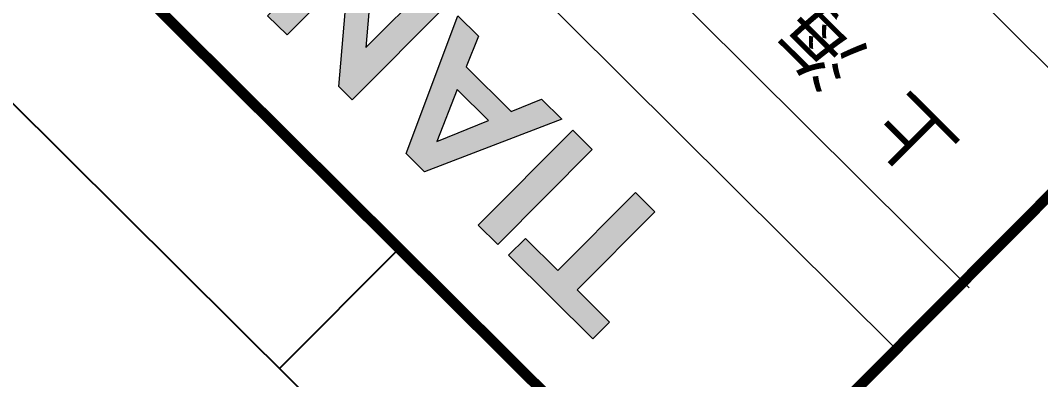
# Model space of a CAD drawing. Extents: x 517450926 to 520131079, y 3499134486 to 3500888201.
# Drawn here: x 518449448 to 518456672, y 3500376627 to 3500379172 of the extents above; entities that cross this region are included whole.
import ezdxf
from ezdxf.enums import TextEntityAlignment as Align

# ---------------------------------------------------------------- set-up
doc = ezdxf.new("R2010")
doc.units = 0
doc.header["$LTSCALE"] = 1000
doc.header["$MEASUREMENT"] = 0
doc.layers.get('0').update_dxf_attribs({"linetype": 'CONTINUOUS'})
for name, color, linetype in [('_U+56FE_U+5C42 1', 7, 'CONTINUOUS'), ('C-SHET-LOGO', 7, 'CONTINUOUS'), ('C-SHET-SHET', 144, 'CONTINUOUS')]:
    doc.layers.add(name, color=color, linetype=linetype)
doc.layers.add('内框', color=8, linetype='CONTINUOUS', plot=False)
doc.styles.get("Standard").update_dxf_attribs({"font": 'Tssdeng.shx', "bigfont": 'Tssdchn.shx'})
doc.styles.add('TH-STYLE2', font='', dxfattribs={"width": 0.8})
doc.styles.add('黑体', font='simhei.ttf')
doc.styles.get('TH-STYLE2').set_extended_font_data('STXihei')

# ---------------------------------------------------------------- blocks, each defined once
blk = doc.blocks.new('THAPE_A1L2_inner')
at = {"layer": '内框', "const_width": 0.5}
blk.add_lwpolyline([(1171, 584), (1171, 10)], dxfattribs=at)
at = {"layer": '内框', "style": '黑体', "width": 0.8}
blk.add_attdef('内框名称', (58.886, 599.295), '', height=8, dxfattribs=at)
blk = doc.blocks.new('block 8-1')
at = {"layer": '_U+56FE_U+5C42 1'}
h = blk.add_hatch(color=255, dxfattribs=at)
h.dxf.hatch_style = 2
h.paths.add_polyline_path([(1397.39, -2799), (1397.39, -2704.69), (1358.38, -2704.69), (1358.38, -2684.34), (1459.93, -2684.34), (1459.93, -2704.69), (1420.93, -2704.69), (1420.93, -2799)])
h = blk.add_hatch(color=255, dxfattribs=at)
h.dxf.hatch_style = 2
h.paths.add_polyline_path([(1473.07, -2684.34), (1496.62, -2684.34), (1496.62, -2799), (1473.07, -2799)])
h = blk.add_hatch(color=255, dxfattribs=at)
h.dxf.hatch_style = 2
h.paths.add_polyline_path([(1610.55, -2799), (1599.36, -2773.11), (1545.23, -2773.11), (1534.21, -2799), (1509.74, -2799), (1561.33, -2684.34), (1583.58, -2684.34), (1635.34, -2799)])
h.paths.add_polyline_path([(1591.3, -2754.04), (1572.3, -2710), (1553.45, -2754.04)])
h = blk.add_hatch(color=255, dxfattribs=at)
h.dxf.hatch_style = 2
h.paths.add_polyline_path([(1734.5, -2799), (1671.99, -2724.34), (1671.99, -2799), (1648.61, -2799), (1648.61, -2684.34), (1664.88, -2684.34), (1727.42, -2759.09), (1727.42, -2684.34), (1750.8, -2684.34), (1750.8, -2799)])
at = {"layer": '_U+56FE_U+5C42 1', "color": 255, "lineweight": 0}
for points in [[(1397.39, -2799), (1397.39, -2704.69), (1358.38, -2704.69), (1358.38, -2684.34), (1459.93, -2684.34), (1459.93, -2704.69), (1420.93, -2704.69), (1420.93, -2799), (1397.39, -2799)], [(1473.07, -2684.34), (1496.62, -2684.34), (1496.62, -2799), (1473.07, -2799), (1473.07, -2684.34)], [(1610.55, -2799), (1599.36, -2773.11), (1545.23, -2773.11), (1534.21, -2799), (1509.74, -2799), (1561.33, -2684.34), (1583.58, -2684.34), (1635.34, -2799), (1610.55, -2799)], [(1734.5, -2799), (1671.99, -2724.34), (1671.99, -2799), (1648.61, -2799), (1648.61, -2684.34), (1664.88, -2684.34), (1727.42, -2759.09), (1727.42, -2684.34), (1750.8, -2684.34), (1750.8, -2799), (1734.5, -2799)], [(1591.3, -2754.04), (1572.3, -2710), (1553.45, -2754.04), (1591.3, -2754.04)]]:
    blk.add_lwpolyline(points, dxfattribs=at)
blk = doc.blocks.new('block 7')
at = {"layer": '_U+56FE_U+5C42 1'}
blk.add_blockref('block 8-1', (0, 0), dxfattribs=at)
blk = doc.blocks.new('LOGO2020')
at = {"const_width": 0.5}
blk.add_lwpolyline([(80, 0), (0, 0), (0, 44), (80, 44)], close=True, dxfattribs=at)
at = {"lineweight": 9}
for points in [[(79.933, 0), (0, 0), (0, 44), (79.933, 44), (79.933, 0)], [(0, 30.833), (79.933, 30.833)], [(-0.387, 26.361), (79.547, 26.361)], [(-0.149, 16.359), (79.785, 16.359)]]:
    blk.add_lwpolyline(points, dxfattribs=at)
at = {"xscale": 0.055125, "yscale": 0.055125, "zscale": 0.055125}
blk.add_blockref('block 7', (-64.387, 188.56), dxfattribs=at)
at = {"insert": (40.067, 23.02), "char_height": 2.7, "width": 80.94543, "attachment_point": 5, "style": 'TH-STYLE2'}
blk.add_mtext('{\\fSimHei|b1|i0|c134|p2;\\W1;\\T1.1;上 海 天 华 建 筑 设 计 有 限 公 司}', dxfattribs=at)
blk = doc.blocks.new('SH_THAPE_A1L2')
blk.add_line((1191, 301), (1191, 293))
at = {"const_width": 0.5}
blk.add_lwpolyline([(1171, 584), (1171, 10)], dxfattribs=at)
blk.add_lwpolyline([(1171, 301), (1171, 293), (1251, 293), (1251, 301)], close=True)
at = {"layer": 'C-SHET-LOGO', "xscale": 1.000832973929552, "yscale": 1.000832973929552, "zscale": 1.000832973929552}
blk.add_blockref('LOGO2020', (1171, 248.963), dxfattribs=at)
blk.add_attdef('作废标记', text='', height=400).set_placement((658, 330.5), align=Align.MIDDLE_CENTER)

msp = doc.modelspace()

# ---------------------------------------------------------------- block references
at = {"layer": 'C-SHET-SHET', "xscale": 150, "yscale": 150, "zscale": 150, "rotation": 135.1572922948761}
msp.add_blockref('SH_THAPE_A1L2', (518609792.2772, 3500282741.2279), dxfattribs=at)
at = {"layer": '内框', "xscale": 149.9999999999999, "yscale": 149.9999999999999, "zscale": 149.9999999999999, "rotation": 135.1572922948763}
msp.add_blockref('THAPE_A1L2_inner', (518609792.2772, 3500282741.2279), dxfattribs=at)

doc.saveas('drawing.dxf')
